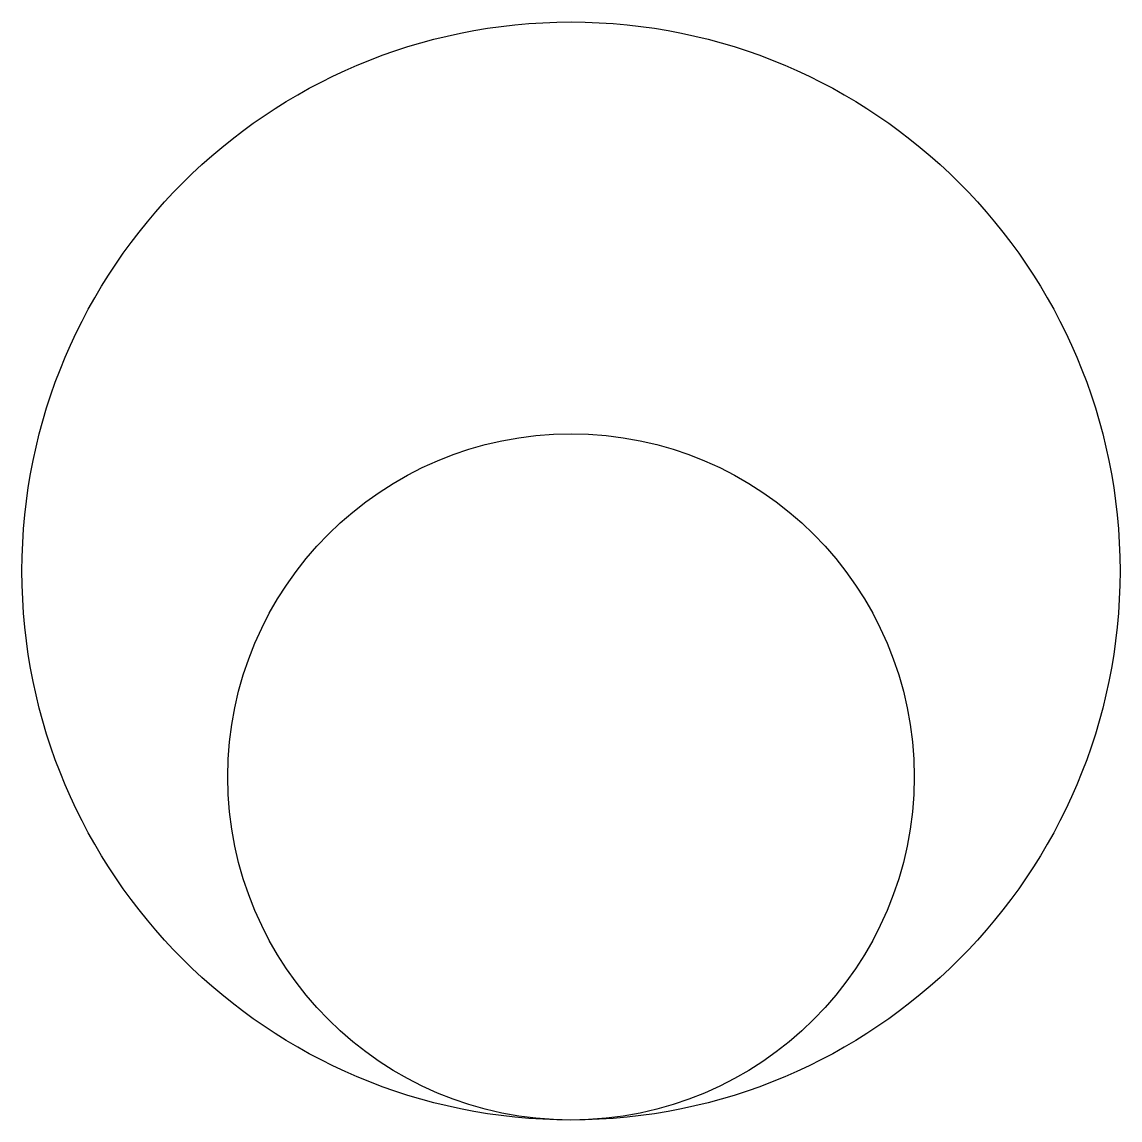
# Model space of a CAD drawing. Extents: x -4 to 4, y -9.72 to -1.72.
import ezdxf

# ---------------------------------------------------------------- set-up
doc = ezdxf.new("R2010")
doc.units = 0
doc.layers.add('Sketch', color=7, linetype='CONTINUOUS')

msp = doc.modelspace()

# ---------------------------------------------------------------- linework, layer by layer
at = {"layer": 'Sketch'}
for centre, radius in [((0, -5.72), 4), ((0, -7.22), 2.5)]:
    msp.add_circle(centre, radius, dxfattribs=at)

doc.saveas('drawing.dxf')
